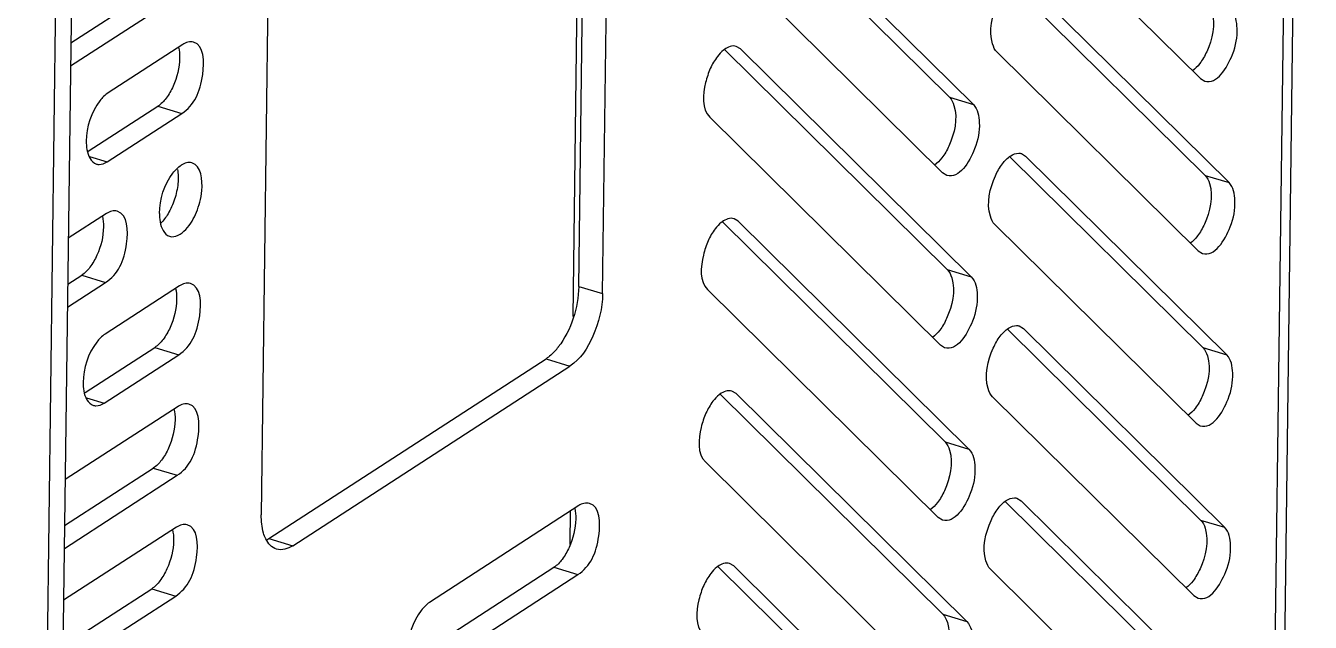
# Model space of a CAD drawing. Header units: millimetres. Extents: x -177 to 18421, y -5017 to 3255.
# Drawn here: x 4740.41 to 4757.15, y 1982.44 to 1990.21 of the extents above; entities that cross this region are included whole.
import ezdxf

# ---------------------------------------------------------------- set-up
doc = ezdxf.new("R2010")
doc.units = ezdxf.units.MM
doc.header["$LTSCALE"] = 46.255
doc.layers.get('0').update_dxf_attribs({"linetype": 'CONTINUOUS'})

msp = doc.modelspace()

# ---------------------------------------------------------------- linework, layer by layer
at = {"color": 3, "linetype": 'Continuous'}
for p, q in [((4747.545, 1986.42), (4747.862, 2011.138)), ((4747.619, 1986.811), (4747.928, 2010.941)), ((4740.989, 2005.32), (4740.411, 1960.255)), ((4752.451, 1989.274), (4749.549, 1992.14)), ((4740.999, 1989.981), (4742.155, 1990.73)), ((4755.782, 1988.257), (4753.265, 1990.743)), ((4752.422, 1987.029), (4749.52, 1989.895)), ((4741.226, 1988.57), (4742.135, 1989.158)), ((4755.753, 1986.013), (4753.236, 1988.499)), ((4752.394, 1984.785), (4749.491, 1987.651)), ((4740.959, 1986.838), (4741.142, 1986.957)), ((4755.724, 1983.768), (4753.207, 1986.254)), ((4741.186, 1985.427), (4742.094, 1986.016)), ((4743.579, 1983.527), (4747.193, 1985.868)), ((4752.365, 1982.54), (4749.463, 1985.406)), ((4740.918, 1983.696), (4742.074, 1984.445)), ((4755.696, 1981.523), (4753.178, 1984.009)), ((4747.507, 1983.45), (4747.513, 1983.886)), ((4745.414, 1981.933), (4747.296, 1983.152)), ((4752.336, 1980.295), (4749.434, 1983.162)), ((4740.898, 1982.125), (4742.054, 1982.873))]:
    msp.add_line(p, q, dxfattribs=at)
at = {"color": 7, "linetype": 'Continuous'}
for p, q in [((4747.93, 1986.716), (4748.239, 2010.846)), ((4757.03, 2008.343), (4756.576, 1972.976)), ((4757.153, 2008.306), (4756.703, 1973.156)), ((4743.791, 2007.965), (4743.482, 1983.835)), ((4741.197, 2005.455), (4740.62, 1960.39)), ((4752.763, 1989.179), (4749.756, 1992.148)), ((4753.1, 1992.106), (4755.721, 1989.517)), ((4749.355, 1991.259), (4752.362, 1988.289)), ((4740.995, 1989.682), (4742.467, 1990.635)), ((4756.094, 1988.162), (4753.472, 1990.751)), ((4742.458, 1989.961), (4741.485, 1989.331)), ((4749.728, 1989.903), (4749.672, 1989.937)), ((4752.734, 1986.934), (4749.728, 1989.903)), ((4753.071, 1989.862), (4755.692, 1987.273)), ((4755.721, 1989.517), (4755.777, 1989.484)), ((4742.135, 1989.158), (4742.446, 1989.063)), ((4752.451, 1989.274), (4752.763, 1989.179)), ((4741.473, 1988.433), (4742.446, 1989.063)), ((4749.326, 1989.014), (4752.333, 1986.045)), ((4741.242, 1988.504), (4741.473, 1988.433)), ((4753.388, 1988.54), (4753.443, 1988.507)), ((4756.065, 1985.918), (4753.443, 1988.507)), ((4752.417, 1988.256), (4752.362, 1988.289)), ((4755.782, 1988.257), (4756.094, 1988.162)), ((4741.465, 1987.76), (4740.966, 1987.437)), ((4749.699, 1987.659), (4749.643, 1987.692)), ((4752.705, 1984.69), (4749.699, 1987.659)), ((4753.042, 1987.617), (4755.664, 1985.028)), ((4755.692, 1987.273), (4755.748, 1987.239)), ((4741.142, 1986.957), (4741.453, 1986.862)), ((4752.422, 1987.029), (4752.734, 1986.934)), ((4740.955, 1986.539), (4741.453, 1986.862)), ((4742.418, 1986.819), (4741.445, 1986.189)), ((4747.619, 1986.811), (4747.93, 1986.716)), ((4749.298, 1986.769), (4752.304, 1983.8)), ((4753.359, 1986.296), (4753.415, 1986.262)), ((4756.036, 1983.673), (4753.415, 1986.262)), ((4742.094, 1986.016), (4742.406, 1985.921)), ((4752.388, 1986.011), (4752.333, 1986.045)), ((4755.753, 1986.013), (4756.065, 1985.918)), ((4741.433, 1985.291), (4742.406, 1985.921)), ((4747.193, 1985.868), (4747.505, 1985.773)), ((4743.891, 1983.432), (4747.505, 1985.773)), ((4749.67, 1985.414), (4749.614, 1985.448)), ((4741.202, 1985.361), (4741.433, 1985.291)), ((4752.677, 1982.445), (4749.67, 1985.414)), ((4753.013, 1985.372), (4755.635, 1982.784)), ((4742.397, 1985.247), (4740.926, 1984.295)), ((4755.664, 1985.028), (4755.719, 1984.995)), ((4752.394, 1984.785), (4752.705, 1984.69)), ((4742.074, 1984.445), (4742.386, 1984.35)), ((4749.269, 1984.525), (4752.275, 1981.555)), ((4740.915, 1983.397), (4742.386, 1984.35)), ((4747.619, 1983.955), (4745.673, 1982.694)), ((4753.33, 1984.051), (4753.386, 1984.017)), ((4756.007, 1981.428), (4753.386, 1984.017)), ((4752.36, 1983.766), (4752.304, 1983.8)), ((4742.377, 1983.676), (4740.906, 1982.723)), ((4755.724, 1983.768), (4756.036, 1983.673)), ((4743.579, 1983.527), (4743.891, 1983.432)), ((4747.296, 1983.152), (4747.608, 1983.057)), ((4749.641, 1983.169), (4749.586, 1983.203)), ((4752.648, 1980.2), (4749.641, 1983.169)), ((4752.985, 1983.128), (4755.606, 1980.539)), ((4745.662, 1981.796), (4747.608, 1983.057)), ((4740.894, 1981.825), (4742.366, 1982.778)), ((4742.054, 1982.873), (4742.366, 1982.778)), ((4755.635, 1982.784), (4755.69, 1982.75)), ((4752.365, 1982.54), (4752.677, 1982.445))]:
    msp.add_line(p, q, dxfattribs=at)
for centre in [(4749.724, 1989.616), (4749.696, 1987.372), (4749.667, 1985.127), (4749.638, 1982.882)]:
    msp.add_arc(centre, 0.349, 126.3781, 128.9215, dxfattribs=at)
at = {"color": 3, "linetype": 'Continuous'}
for centre, radius, start, end in [((4746.675, 1986.541), 0.854, 317.8991, 322.5837), ((4743.359, 1983.866), 0.405, 298.815, 302.9707)]:
    msp.add_arc(centre, radius, start, end, dxfattribs=at)
at = {"color": 7, "linetype": 'Continuous'}
for points, knots in [([(4753.071, 1989.862), (4753.042, 1989.89), (4752.948, 1990.098), (4753.006, 1990.335), (4753.079, 1990.497)], [0, 0, 0, 0, 0.18587, 1, 1, 1, 1]), ([(4755.777, 1989.484), (4755.937, 1989.436), (4756.16, 1989.806), (4756.217, 1990.126), (4756.181, 1990.349), (4756.122, 1990.407)], [0, 0, 0, 0, 0.457686, 0.773105, 1, 1, 1, 1]), ([(4742.446, 1989.063), (4742.607, 1989.167), (4742.749, 1989.474), (4742.738, 1989.948), (4742.598, 1989.991)], [0, 0, 0, 0, 0.566412, 1, 1, 1, 1]), ([(4749.334, 1989.649), (4749.308, 1989.59), (4749.243, 1989.392), (4749.219, 1989.12), (4749.326, 1989.014)], [0, 0, 0, 0, 0.300556, 1, 1, 1, 1]), ([(4741.485, 1989.331), (4741.443, 1989.304), (4741.279, 1989.131), (4741.203, 1988.887), (4741.201, 1988.702)], [0, 0, 0, 0, 0.211066, 1, 1, 1, 1]), ([(4752.763, 1989.179), (4752.822, 1989.121), (4752.857, 1988.898), (4752.801, 1988.577), (4752.577, 1988.208), (4752.417, 1988.256)], [0, 0, 0, 0, 0.226895, 0.542314, 1, 1, 1, 1]), ([(4741.201, 1988.702), (4741.201, 1988.666), (4741.205, 1988.558), (4741.261, 1988.426), (4741.334, 1988.404)], [0, 0, 0, 0, 0.326495, 1, 1, 1, 1]), ([(4753.354, 1988.546), (4753.36, 1988.545), (4753.371, 1988.544), (4753.382, 1988.542), (4753.388, 1988.54)], [0, 0, 0, 0, 0.503481, 1, 1, 1, 1]), ([(4741.334, 1988.404), (4741.339, 1988.402), (4741.35, 1988.4), (4741.362, 1988.399), (4741.367, 1988.398)], [0, 0, 0, 0, 0.496206, 1, 1, 1, 1]), ([(4742.154, 1987.761), (4742.156, 1987.946), (4742.232, 1988.19), (4742.396, 1988.363), (4742.438, 1988.39)], [0, 0, 0, 0, 0.788934, 1, 1, 1, 1]), ([(4742.286, 1987.463), (4742.359, 1987.441), (4742.53, 1987.553), (4742.647, 1987.784), (4742.733, 1988.065), (4742.7, 1988.382), (4742.578, 1988.419)], [0, 0, 0, 0, 0.19566, 0.422785, 0.670815, 1, 1, 1, 1]), ([(4753.042, 1987.617), (4753.013, 1987.646), (4752.92, 1987.853), (4752.977, 1988.09), (4753.05, 1988.252)], [0, 0, 0, 0, 0.18587, 1, 1, 1, 1]), ([(4755.748, 1987.239), (4755.908, 1987.191), (4756.131, 1987.561), (4756.188, 1987.881), (4756.153, 1988.104), (4756.094, 1988.162)], [0, 0, 0, 0, 0.457686, 0.773105, 1, 1, 1, 1]), ([(4741.453, 1986.862), (4741.614, 1986.966), (4741.756, 1987.272), (4741.745, 1987.747), (4741.605, 1987.789)], [0, 0, 0, 0, 0.566412, 1, 1, 1, 1]), ([(4742.154, 1987.761), (4742.154, 1987.725), (4742.158, 1987.617), (4742.214, 1987.485), (4742.286, 1987.463)], [0, 0, 0, 0, 0.325846, 1, 1, 1, 1]), ([(4749.306, 1987.404), (4749.279, 1987.345), (4749.214, 1987.147), (4749.19, 1986.875), (4749.298, 1986.769)], [0, 0, 0, 0, 0.300556, 1, 1, 1, 1]), ([(4742.406, 1985.921), (4742.567, 1986.025), (4742.709, 1986.331), (4742.698, 1986.806), (4742.558, 1986.848)], [0, 0, 0, 0, 0.566412, 1, 1, 1, 1]), ([(4752.734, 1986.934), (4752.793, 1986.876), (4752.829, 1986.653), (4752.772, 1986.333), (4752.548, 1985.963), (4752.388, 1986.011)], [0, 0, 0, 0, 0.226895, 0.542314, 1, 1, 1, 1]), ([(4747.93, 1986.716), (4747.928, 1986.526), (4747.842, 1986.179), (4747.641, 1985.861), (4747.505, 1985.773)], [0, 0, 0, 0, 0.538178, 1, 1, 1, 1]), ([(4753.326, 1986.301), (4753.331, 1986.301), (4753.343, 1986.3), (4753.354, 1986.297), (4753.359, 1986.296)], [0, 0, 0, 0, 0.503481, 1, 1, 1, 1]), ([(4741.445, 1986.189), (4741.403, 1986.162), (4741.239, 1985.989), (4741.163, 1985.745), (4741.161, 1985.56)], [0, 0, 0, 0, 0.211066, 1, 1, 1, 1]), ([(4753.013, 1985.372), (4752.985, 1985.401), (4752.891, 1985.608), (4752.949, 1985.846), (4753.022, 1986.007)], [0, 0, 0, 0, 0.18587, 1, 1, 1, 1]), ([(4755.719, 1984.995), (4755.879, 1984.947), (4756.103, 1985.316), (4756.159, 1985.636), (4756.124, 1985.86), (4756.065, 1985.918)], [0, 0, 0, 0, 0.457686, 0.773105, 1, 1, 1, 1]), ([(4741.161, 1985.56), (4741.16, 1985.523), (4741.165, 1985.416), (4741.221, 1985.283), (4741.293, 1985.261)], [0, 0, 0, 0, 0.326495, 1, 1, 1, 1]), ([(4742.386, 1984.35), (4742.547, 1984.454), (4742.689, 1984.76), (4742.677, 1985.234), (4742.537, 1985.277)], [0, 0, 0, 0, 0.566412, 1, 1, 1, 1]), ([(4741.293, 1985.261), (4741.299, 1985.26), (4741.31, 1985.257), (4741.321, 1985.256), (4741.327, 1985.256)], [0, 0, 0, 0, 0.496206, 1, 1, 1, 1]), ([(4749.277, 1985.159), (4749.25, 1985.1), (4749.185, 1984.903), (4749.161, 1984.631), (4749.269, 1984.525)], [0, 0, 0, 0, 0.300556, 1, 1, 1, 1]), ([(4752.705, 1984.69), (4752.764, 1984.631), (4752.8, 1984.408), (4752.743, 1984.088), (4752.52, 1983.718), (4752.36, 1983.766)], [0, 0, 0, 0, 0.226895, 0.542314, 1, 1, 1, 1]), ([(4747.608, 1983.057), (4747.768, 1983.161), (4747.911, 1983.467), (4747.899, 1983.942), (4747.759, 1983.984)], [0, 0, 0, 0, 0.566412, 1, 1, 1, 1]), ([(4753.297, 1984.056), (4753.303, 1984.056), (4753.314, 1984.055), (4753.325, 1984.053), (4753.33, 1984.051)], [0, 0, 0, 0, 0.503481, 1, 1, 1, 1]), ([(4742.366, 1982.778), (4742.526, 1982.882), (4742.669, 1983.189), (4742.657, 1983.663), (4742.517, 1983.706)], [0, 0, 0, 0, 0.566412, 1, 1, 1, 1]), ([(4752.985, 1983.128), (4752.956, 1983.156), (4752.862, 1983.364), (4752.92, 1983.601), (4752.993, 1983.763)], [0, 0, 0, 0, 0.18587, 1, 1, 1, 1]), ([(4755.69, 1982.75), (4755.85, 1982.702), (4756.074, 1983.072), (4756.131, 1983.392), (4756.095, 1983.615), (4756.036, 1983.673)], [0, 0, 0, 0, 0.457686, 0.773105, 1, 1, 1, 1]), ([(4743.681, 1983.388), (4743.619, 1983.407), (4743.549, 1983.486), (4743.518, 1983.572), (4743.511, 1983.598)], [0, 0, 0, 0, 0.701264, 1, 1, 1, 1]), ([(4749.248, 1982.915), (4749.221, 1982.856), (4749.156, 1982.658), (4749.133, 1982.386), (4749.24, 1982.28)], [0, 0, 0, 0, 0.300556, 1, 1, 1, 1]), ([(4745.673, 1982.694), (4745.632, 1982.667), (4745.468, 1982.495), (4745.392, 1982.25), (4745.389, 1982.065)], [0, 0, 0, 0, 0.211066, 1, 1, 1, 1]), ([(4752.677, 1982.445), (4752.735, 1982.387), (4752.771, 1982.164), (4752.714, 1981.844), (4752.491, 1981.474), (4752.331, 1981.522)], [0, 0, 0, 0, 0.226895, 0.542314, 1, 1, 1, 1])]:
    msp.add_open_spline(points, degree=3, knots=knots, dxfattribs=at)
at = {"color": 3, "linetype": 'Continuous'}
for points in [[(4755.811, 1990.502), (4755.84, 1990.474), (4755.933, 1990.266), (4755.876, 1990.029), (4755.803, 1989.867)], [(4752.451, 1989.274), (4752.48, 1989.245), (4752.574, 1989.038), (4752.516, 1988.801), (4752.443, 1988.639)], [(4755.782, 1988.257), (4755.811, 1988.229), (4755.904, 1988.021), (4755.847, 1987.784), (4755.774, 1987.622)], [(4752.422, 1987.029), (4752.451, 1987.001), (4752.545, 1986.793), (4752.487, 1986.556), (4752.414, 1986.394)], [(4755.753, 1986.013), (4755.782, 1985.984), (4755.876, 1985.777), (4755.818, 1985.54), (4755.745, 1985.378)], [(4752.394, 1984.785), (4752.422, 1984.756), (4752.516, 1984.549), (4752.458, 1984.311), (4752.385, 1984.15)], [(4755.724, 1983.768), (4755.753, 1983.74), (4755.847, 1983.532), (4755.789, 1983.295), (4755.716, 1983.133)], [(4752.365, 1982.54), (4752.394, 1982.511), (4752.487, 1982.304), (4752.43, 1982.067), (4752.357, 1981.905)]]:
    msp.add_open_spline(points, degree=3, knots=[0, 0, 0, 0, 0.18587, 1, 1, 1, 1], dxfattribs=at)
at = {"color": 7, "linetype": 'Continuous'}
for points in [[(4742.598, 1989.991), (4742.552, 1990.004), (4742.498, 1989.987), (4742.458, 1989.961)], [(4749.426, 1989.804), (4749.389, 1989.757), (4749.359, 1989.704), (4749.334, 1989.649)], [(4749.505, 1989.888), (4749.475, 1989.864), (4749.449, 1989.835), (4749.426, 1989.804)], [(4749.672, 1989.937), (4749.621, 1989.952), (4749.56, 1989.929), (4749.518, 1989.897)], [(4753.142, 1988.408), (4753.172, 1988.447), (4753.207, 1988.484), (4753.249, 1988.511)], [(4753.249, 1988.511), (4753.28, 1988.531), (4753.317, 1988.546), (4753.354, 1988.546)], [(4741.367, 1988.398), (4741.405, 1988.398), (4741.442, 1988.413), (4741.473, 1988.433)], [(4742.578, 1988.419), (4742.532, 1988.433), (4742.478, 1988.416), (4742.438, 1988.39)], [(4753.05, 1988.252), (4753.075, 1988.307), (4753.105, 1988.36), (4753.142, 1988.408)], [(4741.605, 1987.789), (4741.559, 1987.803), (4741.505, 1987.786), (4741.465, 1987.76)], [(4749.477, 1987.643), (4749.447, 1987.619), (4749.42, 1987.59), (4749.397, 1987.56)], [(4749.643, 1987.692), (4749.592, 1987.708), (4749.532, 1987.684), (4749.489, 1987.652)], [(4749.397, 1987.56), (4749.361, 1987.512), (4749.33, 1987.459), (4749.306, 1987.404)], [(4742.558, 1986.848), (4742.512, 1986.862), (4742.458, 1986.845), (4742.418, 1986.819)], [(4753.22, 1986.266), (4753.251, 1986.286), (4753.289, 1986.302), (4753.326, 1986.301)], [(4753.022, 1986.007), (4753.046, 1986.062), (4753.076, 1986.115), (4753.113, 1986.163)], [(4753.113, 1986.163), (4753.143, 1986.202), (4753.178, 1986.239), (4753.22, 1986.266)], [(4749.614, 1985.448), (4749.564, 1985.463), (4749.503, 1985.439), (4749.46, 1985.408)], [(4741.327, 1985.256), (4741.364, 1985.255), (4741.402, 1985.27), (4741.433, 1985.291)], [(4742.537, 1985.277), (4742.492, 1985.291), (4742.437, 1985.273), (4742.397, 1985.247)], [(4749.368, 1985.315), (4749.332, 1985.267), (4749.302, 1985.214), (4749.277, 1985.159)], [(4749.448, 1985.398), (4749.418, 1985.374), (4749.392, 1985.346), (4749.368, 1985.315)], [(4747.759, 1983.984), (4747.713, 1983.998), (4747.659, 1983.981), (4747.619, 1983.955)], [(4753.084, 1983.918), (4753.114, 1983.958), (4753.15, 1983.995), (4753.191, 1984.022)], [(4753.191, 1984.022), (4753.222, 1984.042), (4753.26, 1984.057), (4753.297, 1984.056)], [(4743.511, 1983.598), (4743.488, 1983.675), (4743.481, 1983.756), (4743.482, 1983.835)], [(4752.993, 1983.763), (4753.018, 1983.818), (4753.048, 1983.871), (4753.084, 1983.918)], [(4742.517, 1983.706), (4742.472, 1983.719), (4742.417, 1983.702), (4742.377, 1983.676)], [(4743.891, 1983.432), (4743.831, 1983.393), (4743.749, 1983.367), (4743.681, 1983.388)], [(4749.419, 1983.154), (4749.389, 1983.13), (4749.363, 1983.101), (4749.34, 1983.071)], [(4749.586, 1983.203), (4749.535, 1983.218), (4749.474, 1983.195), (4749.431, 1983.163)], [(4749.34, 1983.071), (4749.303, 1983.023), (4749.273, 1982.97), (4749.248, 1982.915)]]:
    msp.add_open_spline(points, degree=3, dxfattribs=at)
at = {"color": 3, "linetype": 'Continuous'}
for points in [[(4742.404, 1989.928), (4742.415, 1989.882), (4742.419, 1989.834), (4742.418, 1989.787)], [(4755.803, 1989.867), (4755.778, 1989.812), (4755.748, 1989.759), (4755.711, 1989.711)], [(4742.418, 1989.787), (4742.417, 1989.661), (4742.385, 1989.533), (4742.333, 1989.417)], [(4755.711, 1989.711), (4755.684, 1989.676), (4755.653, 1989.643), (4755.617, 1989.617)], [(4742.333, 1989.417), (4742.308, 1989.362), (4742.278, 1989.309), (4742.242, 1989.261)], [(4742.242, 1989.261), (4742.211, 1989.222), (4742.176, 1989.185), (4742.135, 1989.158)], [(4752.443, 1988.639), (4752.418, 1988.584), (4752.388, 1988.531), (4752.352, 1988.483)], [(4752.352, 1988.483), (4752.325, 1988.448), (4752.293, 1988.415), (4752.257, 1988.389)], [(4742.389, 1988.335), (4742.4, 1988.275), (4742.401, 1988.212), (4742.395, 1988.15)], [(4742.395, 1988.15), (4742.388, 1988.081), (4742.373, 1988.011), (4742.351, 1987.945)], [(4742.351, 1987.945), (4742.33, 1987.879), (4742.301, 1987.815), (4742.266, 1987.756)], [(4741.411, 1987.726), (4741.422, 1987.681), (4741.426, 1987.633), (4741.425, 1987.586)], [(4742.266, 1987.756), (4742.239, 1987.711), (4742.208, 1987.669), (4742.171, 1987.633)], [(4755.774, 1987.622), (4755.749, 1987.568), (4755.719, 1987.515), (4755.682, 1987.467)], [(4741.425, 1987.586), (4741.424, 1987.459), (4741.392, 1987.331), (4741.34, 1987.216)], [(4755.682, 1987.467), (4755.655, 1987.431), (4755.624, 1987.398), (4755.588, 1987.372)], [(4741.34, 1987.216), (4741.315, 1987.161), (4741.285, 1987.108), (4741.248, 1987.06)], [(4741.248, 1987.06), (4741.218, 1987.021), (4741.183, 1986.984), (4741.142, 1986.957)], [(4742.364, 1986.785), (4742.375, 1986.74), (4742.379, 1986.692), (4742.378, 1986.645)], [(4747.619, 1986.811), (4747.615, 1986.534), (4747.522, 1986.242), (4747.353, 1986.022)], [(4742.378, 1986.645), (4742.377, 1986.518), (4742.345, 1986.39), (4742.293, 1986.275)], [(4752.414, 1986.394), (4752.39, 1986.339), (4752.359, 1986.286), (4752.323, 1986.239)], [(4742.201, 1986.119), (4742.171, 1986.08), (4742.136, 1986.043), (4742.094, 1986.016)], [(4742.293, 1986.275), (4742.268, 1986.22), (4742.238, 1986.167), (4742.201, 1986.119)], [(4752.323, 1986.239), (4752.296, 1986.203), (4752.265, 1986.17), (4752.229, 1986.144)], [(4747.309, 1985.969), (4747.274, 1985.931), (4747.236, 1985.895), (4747.193, 1985.868)], [(4755.745, 1985.378), (4755.72, 1985.323), (4755.69, 1985.27), (4755.654, 1985.222)], [(4742.344, 1985.214), (4742.355, 1985.168), (4742.359, 1985.121), (4742.358, 1985.074)], [(4755.654, 1985.222), (4755.627, 1985.187), (4755.595, 1985.154), (4755.559, 1985.128)], [(4742.358, 1985.074), (4742.356, 1984.947), (4742.325, 1984.819), (4742.273, 1984.703)], [(4742.273, 1984.703), (4742.248, 1984.649), (4742.218, 1984.595), (4742.181, 1984.548)], [(4742.181, 1984.548), (4742.151, 1984.508), (4742.116, 1984.472), (4742.074, 1984.445)], [(4752.385, 1984.15), (4752.361, 1984.095), (4752.331, 1984.042), (4752.294, 1983.994)], [(4752.294, 1983.994), (4752.267, 1983.959), (4752.236, 1983.926), (4752.2, 1983.9)], [(4747.58, 1983.781), (4747.578, 1983.654), (4747.546, 1983.526), (4747.494, 1983.411)], [(4747.566, 1983.921), (4747.577, 1983.876), (4747.58, 1983.828), (4747.58, 1983.781)], [(4742.324, 1983.643), (4742.335, 1983.597), (4742.339, 1983.549), (4742.338, 1983.502)], [(4742.338, 1983.502), (4742.336, 1983.376), (4742.305, 1983.248), (4742.252, 1983.132)], [(4747.494, 1983.411), (4747.47, 1983.356), (4747.439, 1983.303), (4747.403, 1983.255)], [(4742.252, 1983.132), (4742.228, 1983.077), (4742.198, 1983.024), (4742.161, 1982.976)], [(4747.403, 1983.255), (4747.373, 1983.216), (4747.338, 1983.179), (4747.296, 1983.152)], [(4755.716, 1983.133), (4755.692, 1983.078), (4755.661, 1983.025), (4755.625, 1982.977)], [(4742.161, 1982.976), (4742.131, 1982.937), (4742.096, 1982.9), (4742.054, 1982.873)], [(4755.625, 1982.977), (4755.598, 1982.942), (4755.567, 1982.909), (4755.531, 1982.883)]]:
    msp.add_open_spline(points, degree=3, dxfattribs=at)

doc.saveas('drawing.dxf')
